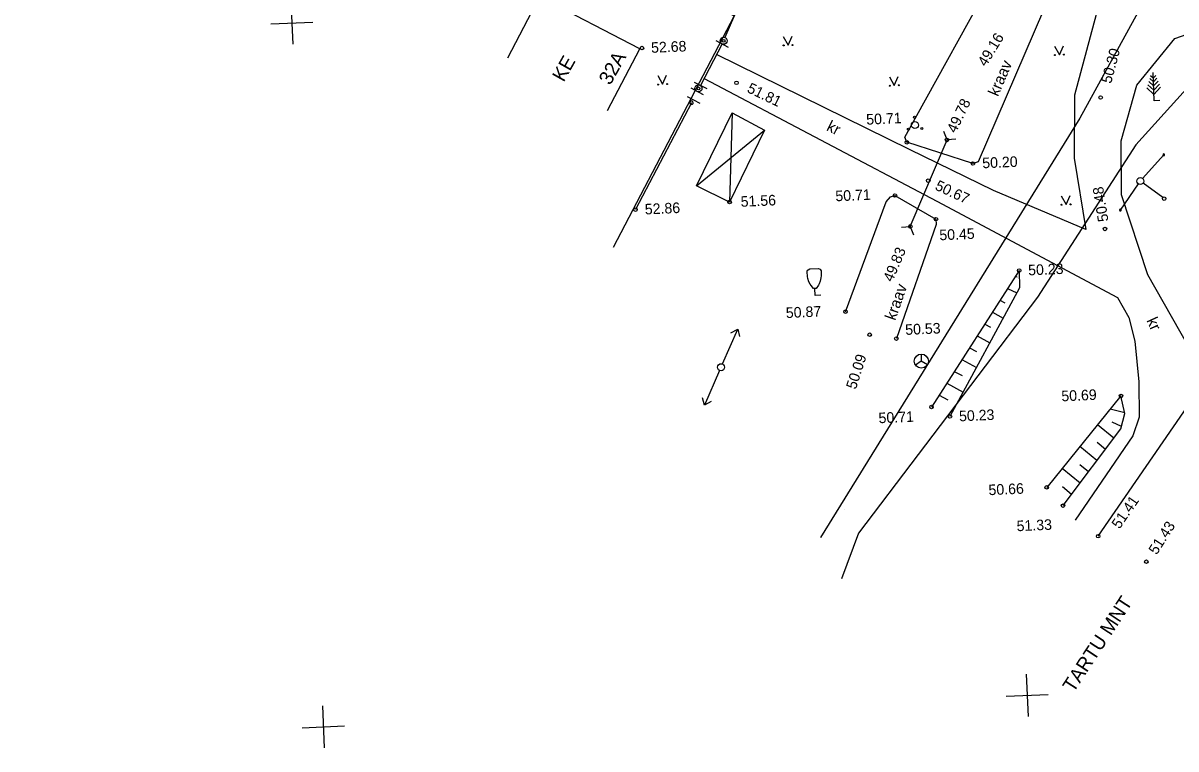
# Model space of a CAD drawing. Extents: x 641639 to 641762, y 6457774 to 6457887.
# Drawn here: x 641639.1 to 641721, y 6457774 to 6457825.5 of the extents above; entities that cross this region are included whole.
import ezdxf

# ---------------------------------------------------------------- set-up
doc = ezdxf.new("R2010")
doc.units = 0
for name, color, linetype in [('AIAD', 7, 'Continuous'), ('Default', 7, 'Continuous'), ('EHITISED', 7, 'Continuous'), ('ELEKTRIPOST', 7, 'Continuous'), ('HOONED', 7, 'Continuous'), ('JARSAK', 7, 'Continuous'), ('KQLVIKUD', 7, 'Continuous'), ('KQRGUS', 7, 'Continuous'), ('KRAAV', 7, 'Continuous'), ('KRUNDIPIIR', 7, 'Continuous'), ('PUNKTID', 7, 'Continuous'), ('PUUDPQQSAD', 7, 'Continuous'), ('RIST', 7, 'Continuous'), ('SIDEKAABEL', 7, 'Continuous'), ('SIDEKAEV', 7, 'Continuous'), ('SIDEPOST', 7, 'Continuous'), ('TANAV', 7, 'Continuous'), ('TEEAAR', 7, 'Continuous'), ('TRUUP', 7, 'Continuous')]:
    doc.layers.add(name, color=color, linetype=linetype)

# ---------------------------------------------------------------- blocks, each defined once
blk = doc.blocks.new('PPS_1')
at = {"layer": 'Default'}
blk.add_circle((0, 0), 25, dxfattribs=at)
blk = doc.blocks.new('BM_1')
at = {"layer": 'Default'}
for points in [[(18.108, 178.108), (0, 160), (-18.108, 178.108)], [(40, 0), (0, 0), (0, 200)], [(49.189, 94.189), (0, 45), (-49.189, 94.189)], [(41.081, 116.081), (0, 75), (-41.081, 116.081)], [(32.973, 137.973), (0, 105), (-32.973, 137.973)], [(24.865, 159.865), (0, 135), (-24.865, 159.865)]]:
    blk.add_lwpolyline(points, dxfattribs=at)
blk = doc.blocks.new('OS')
at = {"layer": 'Default'}
for points in [[(41.603, -27.735), (0, 0), (-41.603, -27.735)], [(0, 50), (0, 0)]]:
    blk.add_lwpolyline(points, dxfattribs=at)
blk.add_circle((0, 0), 50, dxfattribs=at)
blk = doc.blocks.new('BP_1')
at = {"layer": 'Default'}
for centre, radius in [((0, 0), 25), ((0, 55), 7.07), ((-47.6, -27.5), 7.07), ((47.6, -27.5), 7.07)]:
    blk.add_circle(centre, radius, dxfattribs=at)
blk = doc.blocks.new('PBV_1')
at = {"layer": 'Default'}
for radius in [25, 10]:
    blk.add_circle((0, 0), radius, dxfattribs=at)
blk = doc.blocks.new('BK_2')
at = {"layer": 'Default'}
blk.add_lwpolyline([(30, 190), (42.803, 185.01), (46.834, 181.302), (49.794, 174.158), (50, 170), (48.495, 138.13), (46.128, 122.53), (40, 100), (32.292, 82.471), (25.84, 71.296), (10, 50), (-10, 50), (-25.84, 71.296), (-32.292, 82.471), (-40, 100), (-46.128, 122.53), (-48.495, 138.13), (-50, 170), (-49.794, 174.158), (-46.834, 181.302), (-42.803, 185.01), (-30, 190), (30, 190)], close=True, dxfattribs=at)
blk.add_lwpolyline([(40, 0), (0, 0), (0, 50)], dxfattribs=at)
blk = doc.blocks.new('POINT_DISPLAY')
at = {"layer": 'Default'}
blk.add_line((0, 0), (0, 0), dxfattribs=at)
blk = doc.blocks.new('SNOOL_1')
at = {"layer": 'Default'}
blk.add_lwpolyline([(0, 0), (225, 0)], dxfattribs=at)
for start, end in [(0, 180), (180, 0)]:
    blk.add_arc((225, 0), 6.25, start, end, dxfattribs=at)
blk = doc.blocks.new('TUGI_3')
at = {"layer": 'Default'}
blk.add_circle((0, 0), 12.5, dxfattribs=at)
blk = doc.blocks.new('PMV_3')
at = {"layer": 'Default'}
for start, end in [(0, 180), (180, 0)]:
    blk.add_arc((0, 0), 12.5, start, end, dxfattribs=at)
blk = doc.blocks.new('KMURU_1')
at = {"layer": 'Default'}
for points in [[(-31.8317, 62.7529), (0, 0), (31.8317, 62.7529)], [(0, 0), (0, 0)]]:
    blk.add_lwpolyline(points, dxfattribs=at)
for centre in [(-31.8321, -0.8367), (31.8321, -0.8367)]:
    blk.add_circle(centre, 3.4535, dxfattribs=at)
blk = doc.blocks.new('RIST')
at = {"layer": 'Default'}
for points in [[(0, 150), (0, -150)], [(-150, 0), (150, 0)]]:
    blk.add_lwpolyline(points, dxfattribs=at)
blk = doc.blocks.new('PPE_3')
at = {"layer": 'Default'}
blk.add_circle((0, 0), 25, dxfattribs=at)
blk = doc.blocks.new('NOOL_3')
at = {"layer": 'Default'}
for points in [[(0, 0), (270, 0)], [(226.075, 33.1), (270, 0), (226.075, -33.1)]]:
    blk.add_lwpolyline(points, dxfattribs=at)

msp = doc.modelspace()

# ---------------------------------------------------------------- linework, layer by layer
at = {"layer": 'AIAD'}
for points in [[(641689.637, 6457826.05), (641688.935, 6457824.477)], [(641688.749, 6457824.02), (641687.214, 6457821.075)], [(641688.306, 6457824.252), (641689.191, 6457823.788)], [(641686.771, 6457821.308), (641687.657, 6457820.843)], [(641686.283, 6457820.284), (641687.169, 6457819.819)], [(641686.529, 6457820.893), (641687.415, 6457820.429)], [(641686.58, 6457819.841), (641682.605, 6457812.256)]]:
    msp.add_lwpolyline(points, dxfattribs=at)
at = {"layer": 'EHITISED'}
msp.add_lwpolyline([(641686.924, 6457813.943), (641689.458, 6457819.133), (641691.771, 6457817.893), (641689.281, 6457812.792)], close=True, dxfattribs=at)
for points in [[(641689.458, 6457819.133), (641689.281, 6457812.792)], [(641686.924, 6457813.943), (641691.771, 6457817.893)]]:
    msp.add_lwpolyline(points, dxfattribs=at)
at = {"layer": 'HOONED'}
msp.add_lwpolyline([(641680.621, 6457819.29), (641682.906, 6457823.674), (641675.797, 6457827.38), (641673.512, 6457822.997)], dxfattribs=at)
at = {"layer": 'JARSAK'}
for points in [[(641709.826, 6457807.933), (641703.607, 6457798.25)], [(641709.826, 6457807.933), (641709.854, 6457806.705), (641704.921, 6457797.576)], [(641709.551, 6457807.505), (641709.694, 6457807.484)], [(641709.011, 6457806.663), (641709.66, 6457806.346)], [(641708.47, 6457805.822), (641708.821, 6457805.633)], [(641707.93, 6457804.981), (641708.698, 6457804.566)], [(641707.39, 6457804.139), (641707.807, 6457803.914)], [(641706.849, 6457803.298), (641707.75, 6457802.811)], [(641706.309, 6457802.457), (641706.792, 6457802.195)], [(641705.769, 6457801.615), (641706.802, 6457801.057)], [(641705.228, 6457800.774), (641705.778, 6457800.477)], [(641704.688, 6457799.933), (641705.854, 6457799.303)], [(641704.148, 6457799.091), (641704.764, 6457798.758)], [(641717.053, 6457799.034), (641711.787, 6457792.551)], [(641712.947, 6457791.251), (641717.05, 6457796.696), (641717.33, 6457797.793), (641717.053, 6457799.034)], [(641717.319, 6457797.841), (641716.283, 6457798.086)], [(641716.558, 6457796.042), (641715.392, 6457796.989)], [(641717.095, 6457796.872), (641716.442, 6457797.174)], [(641715.956, 6457795.244), (641715.359, 6457795.729)], [(641715.354, 6457794.445), (641714.132, 6457795.438)], [(641714.752, 6457793.647), (641714.127, 6457794.155)], [(641714.15, 6457792.848), (641712.872, 6457793.887)], [(641713.549, 6457792.05), (641712.895, 6457792.581)]]:
    msp.add_lwpolyline(points, dxfattribs=at)
at = {"layer": 'KQRGUS'}
for centre in [(641683.069, 6457823.723), (641689.768, 6457821.255), (641715.611, 6457820.214), (641701.861, 6457817.033), (641704.712, 6457817.2), (641706.551, 6457815.533), (641703.379, 6457814.317), (641689.281, 6457812.792), (641701.018, 6457813.256), (641682.605, 6457812.256), (641702.104, 6457811.065), (641703.927, 6457811.584), (641715.926, 6457810.884), (641709.826, 6457807.933), (641697.51, 6457805.015), (641699.228, 6457803.379), (641701.115, 6457803.107), (641717.053, 6457799.034), (641703.607, 6457798.25), (641704.921, 6457797.576), (641711.787, 6457792.551), (641712.947, 6457791.251), (641715.441, 6457789.086), (641718.858, 6457787.274)]:
    msp.add_circle(centre, 0.125, dxfattribs=at)
at = {"layer": 'KRAAV'}
msp.add_lwpolyline([(641708.555, 6457829.761), (641709.023, 6457830.119), (641712.018, 6457828.357), (641712.218, 6457827.969), (641706.927, 6457815.658), (641706.551, 6457815.533), (641701.861, 6457817.033), (641701.713, 6457817.391)], close=True, dxfattribs=at)
msp.add_lwpolyline([(641697.51, 6457805.015), (641700.4, 6457812.808), (641700.69, 6457813.174), (641701.018, 6457813.256), (641703.927, 6457811.584), (641703.937, 6457811.199), (641701.115, 6457803.107)], dxfattribs=at)
at = {"layer": 'KRUNDIPIIR'}
msp.add_lwpolyline([(641639.146, 6457836.591), (641645.933, 6457849.2), (641689.61, 6457826.003), (641681.027, 6457809.561)], dxfattribs=at)
at = {"layer": 'SIDEKAABEL'}
for points in [[(641734.987, 6457850.74), (641728.603, 6457845.145), (641714.135, 6457818.757), (641695.722, 6457788.98)], [(641736.579, 6457846.534), (641732.395, 6457842.718), (641727.278, 6457827.006), (641718.099, 6457816.862), (641711.128, 6457806.055), (641698.439, 6457789.298), (641697.223, 6457786.058)]]:
    msp.add_lwpolyline(points, dxfattribs=at)
at = {"layer": 'SIDEPOST'}
msp.add_lwpolyline([(641720.025, 6457813.123), (641718.627, 6457814.134)], dxfattribs=at)
at = {"layer": 'TEEAAR'}
for points in [[(641697.965, 6457840.546), (641707.287, 6457835.834), (641715.192, 6457830.458), (641715.715, 6457827.723), (641713.752, 6457820.385), (641713.744, 6457815.907), (641714.554, 6457810.845), (641708.007, 6457813.604), (641702.051, 6457816.52), (641688.349, 6457823.254)], [(641715.441, 6457789.086), (641722.724, 6457799.661), (641736.982, 6457818.894), (641747.742, 6457832.506)], [(641731.756, 6457816.479), (641721.817, 6457802.583), (641718.966, 6457807.631), (641717.095, 6457813.31), (641717.071, 6457817.149), (641718.174, 6457821.094), (641720.884, 6457824.397), (641723.031, 6457825.157), (641725.907, 6457825.364), (641729.78, 6457822.964), (641731.345, 6457821.007), (641732.05, 6457819.012), (641731.756, 6457816.479)], [(641687.468, 6457821.563), (641703.993, 6457812.858), (641716.808, 6457806.026), (641717.615, 6457804.605), (641718.028, 6457802.923), (641718.327, 6457800.043), (641718.344, 6457797.54), (641717.906, 6457796.199), (641713.796, 6457790.232)]]:
    msp.add_lwpolyline(points, dxfattribs=at)
at = {"layer": 'TRUUP'}
for points in [[(641705.344, 6457817.258), (641704.712, 6457817.2), (641704.483, 6457817.792)], [(641702.104, 6457811.065), (641704.712, 6457817.2)], [(641701.472, 6457811.008), (641702.104, 6457811.065), (641702.333, 6457810.473)]]:
    msp.add_lwpolyline(points, dxfattribs=at)

# ---------------------------------------------------------------- block references
at = {"layer": 'AIAD', "xscale": 0.009998957678912665, "yscale": 0.009998957678912663, "rotation": 2.563676230298374}
for name, p in [('PBV_1', (641688.858, 6457824.239)), ('PBV_1', (641687.074, 6457820.861)), ('PMV_3', (641686.58, 6457819.841)), ('POINT_DISPLAY', (641682.605, 6457812.256))]:
    msp.add_blockref(name, p, dxfattribs=at)
at = {"layer": 'ELEKTRIPOST'}
for name, p, xscale, yscale, rotation in [('NOOL_3', (641688.776, 6457801.305), 0.009998957678912665, 0.009998957678912667, 66.35872655262799), ('NOOL_3', (641688.575, 6457800.847), 0.009998957678912663, 0.009998957678912665, -113.641273447372), ('PPE_3', (641688.676, 6457801.076), 0.009998957678912665, 0.009998957678912663, 2.563676230298374), ('PPE_3', (641688.676, 6457801.076), 0.009998957678912665, 0.009998957678912663, 2.563676230298374), ('POINT_DISPLAY', (641688.676, 6457801.076), 0.009998957678912665, 0.009998957678912663, 2.563676230298374)]:
    msp.add_blockref(name, p, dxfattribs=dict(at, xscale=xscale, yscale=yscale, rotation=rotation))
at = {"layer": 'HOONED', "xscale": 0.009998957678912665, "yscale": 0.009998957678912663, "rotation": 2.563676230298374}
for p in [(641682.906, 6457823.674), (641689.458, 6457819.133), (641691.771, 6457817.893), (641689.281, 6457812.792)]:
    msp.add_blockref('POINT_DISPLAY', p, dxfattribs=at)
at = {"layer": 'JARSAK', "xscale": 0.009998957678912665, "yscale": 0.009998957678912663, "rotation": 2.563676230298374}
for p in [(641709.826, 6457807.933), (641717.053, 6457799.034), (641703.607, 6457798.25), (641704.921, 6457797.576), (641711.787, 6457792.551), (641712.947, 6457791.251)]:
    msp.add_blockref('POINT_DISPLAY', p, dxfattribs=at)
at = {"layer": 'KQLVIKUD', "xscale": 0.009998957678912665, "yscale": 0.009998957678912663, "rotation": 2.563676230298374}
for p in [(641693.437, 6457823.929), (641712.686, 6457823.248), (641684.525, 6457821.157), (641700.965, 6457821.073), (641713.161, 6457812.626)]:
    msp.add_blockref('KMURU_1', p, dxfattribs=at)
at = {"layer": 'KQRGUS', "xscale": 0.009998957678912665, "yscale": 0.009998957678912663, "rotation": 2.563676230298374}
for p in [(641704.712, 6457817.2), (641703.379, 6457814.317), (641702.104, 6457811.065), (641699.228, 6457803.379), (641718.858, 6457787.274)]:
    msp.add_blockref('POINT_DISPLAY', p, dxfattribs=at)
at = {"layer": 'KRAAV', "xscale": 0.009998957678912665, "yscale": 0.009998957678912663, "rotation": 2.563676230298374}
for p in [(641701.861, 6457817.033), (641706.551, 6457815.533), (641701.018, 6457813.256), (641703.927, 6457811.584), (641697.51, 6457805.015), (641701.115, 6457803.107)]:
    msp.add_blockref('POINT_DISPLAY', p, dxfattribs=at)
at = {"layer": 'PUNKTID', "xscale": 0.009998957678912665, "yscale": 0.009998957678912663, "rotation": 2.563676230298374}
for p in [(641688.858, 6457824.239), (641687.074, 6457820.861), (641719.419, 6457819.981), (641702.43, 6457818.258), (641718.426, 6457814.283), (641695.358, 6457806.163), (641702.888, 6457801.508)]:
    msp.add_blockref('POINT_DISPLAY', p, dxfattribs=at)
at = {"layer": 'PUUDPQQSAD', "xscale": 0.009998957678912665, "yscale": 0.009998957678912663, "rotation": 2.563676230298374}
for name, p in [('BM_1', (641719.419, 6457819.981)), ('BP_1', (641702.43, 6457818.258)), ('BK_2', (641695.358, 6457806.163))]:
    msp.add_blockref(name, p, dxfattribs=at)
at = {"layer": 'RIST', "xscale": 0.009998957678912665, "yscale": 0.009998957678912663, "rotation": 2.563676230298374}
for p in [(641658.215, 6457825.498), (641710.396, 6457777.789), (641660.451, 6457775.553)]:
    msp.add_blockref('RIST', p, dxfattribs=at)
at = {"layer": 'SIDEKAABEL', "xscale": 0.009998957678912665, "yscale": 0.009998957678912663, "rotation": 2.563676230298374}
for p in [(641714.135, 6457818.757), (641718.099, 6457816.862), (641711.128, 6457806.055), (641698.439, 6457789.298), (641695.722, 6457788.98)]:
    msp.add_blockref('POINT_DISPLAY', p, dxfattribs=at)
at = {"layer": 'SIDEKAEV', "xscale": 0.009998957678912665, "yscale": 0.009998957678912663, "rotation": 2.563676230298374}
msp.add_blockref('OS', (641702.888, 6457801.508), dxfattribs=at)
at = {"layer": 'SIDEPOST', "yscale": 0.009998957678912663}
for name, p, xscale, rotation in [('SNOOL_1', (641718.593, 6457814.469), 0.009998957678912665, 48.17206298263621), ('PPS_1', (641718.426, 6457814.283), 0.009998957678912665, 2.563676230298374), ('SNOOL_1', (641718.285, 6457814.077), 0.009998957678912663, -124.55606904949428), ('TUGI_3', (641720.117, 6457813.038), 0.009998957678912665, 2.563676230298374), ('POINT_DISPLAY', (641720.117, 6457813.038), 0.009998957678912665, 2.563676230298374), ('POINT_DISPLAY', (641697.403, 6457791.006), 0.009998957678912665, 2.563676230298374)]:
    msp.add_blockref(name, p, dxfattribs=dict(at, xscale=xscale, rotation=rotation))
at = {"layer": 'TEEAAR', "xscale": 0.009998957678912665, "yscale": 0.009998957678912663, "rotation": 2.563676230298374}
for p in [(641720.884, 6457824.397), (641690.399, 6457822.283), (641689.354, 6457820.569), (641713.752, 6457820.385), (641717.071, 6457817.149), (641717.095, 6457813.31), (641714.554, 6457810.845), (641716.808, 6457806.026), (641718.028, 6457802.923), (641718.344, 6457797.54), (641717.906, 6457796.199), (641715.441, 6457789.086)]:
    msp.add_blockref('POINT_DISPLAY', p, dxfattribs=at)

# ---------------------------------------------------------------- texts
at = {"layer": 'HOONED'}
for s, p in [('KE', (641677.509, 6457821.255)), ('32A', (641680.811, 6457821.035))]:
    msp.add_text(s, height=0.9999, rotation=60.66166, dxfattribs=at).set_placement(p)
at = {"layer": 'KQRGUS'}
for s, rotation, p in [('49.16', 58.42182, (641707.47, 6457822.354)), ('52.68', 2.56368, (641683.727, 6457823.378)), ('50.30', 75.02881, (641716.352, 6457821.16)), ('51.81', 334.15078, (641690.465, 6457820.622)), ('49.78', 64.53809, (641705.334, 6457817.636)), ('50.71', 2.56368, (641698.995, 6457818.282)), ('50.20', 2.56368, (641707.228, 6457815.188)), ('50.71', 2.56368, (641696.805, 6457812.847)), ('50.67', 334.90371, (641703.802, 6457813.705)), ('50.48', 99.0923, (641716.176, 6457811.457)), ('51.56', 2.56368, (641690.083, 6457812.453)), ('52.86', 2.56368, (641683.282, 6457811.911)), ('50.45', 2.56368, (641704.183, 6457810.078)), ('49.83', 66.97101, (641700.834, 6457807.077)), ('50.23', 2.56368, (641710.485, 6457807.587)), ('50.87', 2.56368, (641693.29, 6457804.562)), ('50.53', 2.56368, (641701.763, 6457803.365)), ('50.09', 72.07654, (641698.238, 6457799.459)), ('50.69', 2.56368, (641712.839, 6457798.651)), ('50.23', 2.56368, (641705.58, 6457797.23)), ('50.71', 2.56368, (641699.87, 6457797.096)), ('50.66', 2.56368, (641707.671, 6457791.991)), ('51.41', 55.44393, (641716.949, 6457789.551)), ('51.33', 2.56368, (641709.667, 6457789.434)), ('51.43', 57.35265, (641719.588, 6457787.719))]:
    msp.add_text(s, height=0.7499, rotation=rotation, dxfattribs=at).set_placement(p)
at = {"layer": 'KRAAV'}
for rotation, p in [(66.74266, (641708.324, 6457820.237)), (70.77224, (641701.035, 6457804.344))]:
    msp.add_text('kraav', height=0.7999, rotation=rotation, dxfattribs=at).set_placement(p)
at = {"layer": 'TANAV'}
msp.add_text('TARTU MNT', height=0.9999, rotation=56.80531, dxfattribs=at).set_placement((641713.685, 6457777.929))
at = {"layer": 'TEEAAR'}
for rotation, p in [(333.10482, (641696.1, 6457817.91)), (294.62908, (641718.852, 6457804.396))]:
    msp.add_text('kr', height=0.7999, rotation=rotation, dxfattribs=at).set_placement(p)

doc.saveas('drawing.dxf')
